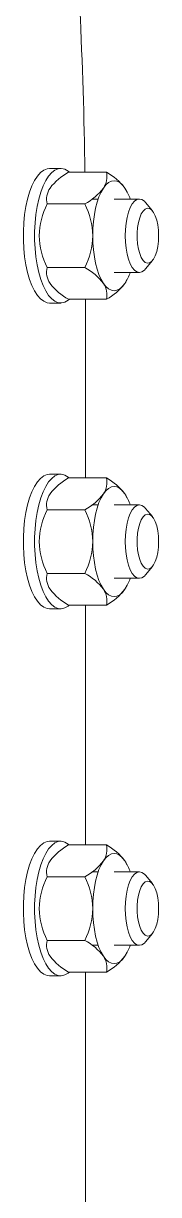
# Model space of a CAD drawing. Header units: inches. Extents: x 0 to 4731, y 0 to 1632.
# Drawn here: x 1271.02 to 1272.77, y 552.18 to 567.26 of the extents above; entities that cross this region are included whole.
import ezdxf

# ---------------------------------------------------------------- set-up
doc = ezdxf.new("R2010")
doc.units = ezdxf.units.IN
doc.header["$LTSCALE"] = 48
doc.header["$MEASUREMENT"] = 0
doc.layers.add('Equipment-AM_0', color=7, linetype='Continuous', lineweight=50)

msp = doc.modelspace()

# ---------------------------------------------------------------- linework, layer by layer
at = {"layer": 'Equipment-AM_0', "lineweight": 18}
for p, q in [((1271.503257, 565.392375), (1271.358295, 565.392375)), ((1271.604172, 565.344525), (1272.090908, 565.344525)), ((1271.327276, 564.93538), (1271.814012, 564.93538)), ((1271.985437, 564.998675), (1271.90335, 564.998675)), ((1272.517987, 564.998675), (1272.191823, 564.998675)), ((1272.685475, 564.847059), (1272.596344, 564.954)), ((1272.596344, 564.098467), (1272.685475, 564.205409)), ((1271.327276, 564.117088), (1271.814012, 564.117088)), ((1272.191823, 564.053793), (1272.517987, 564.053793)), ((1271.604172, 563.707942), (1272.090908, 563.707942)), ((1271.819789, 561.407518), (1271.819789, 563.707942)), ((1271.358295, 563.660092), (1271.503257, 563.660092)), ((1271.503257, 561.455368), (1271.358295, 561.455368)), ((1271.604172, 561.407518), (1272.090908, 561.407518)), ((1271.327276, 560.998372), (1271.814012, 560.998372)), ((1271.985437, 561.061667), (1271.90335, 561.061667)), ((1272.517987, 561.061667), (1272.191823, 561.061667)), ((1272.685475, 560.910051), (1272.596344, 561.016993)), ((1272.596344, 560.161459), (1272.685475, 560.268401)), ((1271.327276, 560.18008), (1271.814012, 560.18008)), ((1272.191823, 560.116785), (1272.517987, 560.116785)), ((1271.358295, 559.723084), (1271.503257, 559.723084)), ((1271.604172, 559.770934), (1272.090908, 559.770934)), ((1271.819789, 556.683108), (1271.819789, 559.770934)), ((1271.503257, 556.730958), (1271.358295, 556.730958)), ((1271.604172, 556.683108), (1272.090908, 556.683108)), ((1271.985437, 556.337257), (1271.90335, 556.337257)), ((1272.517987, 556.337257), (1272.191823, 556.337257)), ((1271.327276, 556.273962), (1271.814012, 556.273962)), ((1272.685475, 556.185641), (1272.596344, 556.292583)), ((1271.327276, 555.45567), (1271.814012, 555.45567)), ((1272.596344, 555.43705), (1272.685475, 555.543991)), ((1271.90335, 555.392375), (1271.985437, 555.392375)), ((1272.191823, 555.392375), (1272.517987, 555.392375)), ((1271.358295, 554.998675), (1271.503257, 554.998675)), ((1271.604172, 555.046525), (1272.090908, 555.046525)), ((1271.819789, 551.958699), (1271.819789, 555.046525))]:
    msp.add_line(p, q, dxfattribs=at)
at = {"layer": 'Equipment-AM_0', "lineweight": 18, "flags": 128}
for points in [[(1271.358295, 565.392375), (1271.325799, 565.388373), (1271.282988, 565.370659), (1271.241414, 565.33908), (1271.201759, 565.294154), (1271.164675, 565.236619), (1271.13077, 565.167419), (1271.1006, 565.087691), (1271.074663, 564.998744), (1271.053382, 564.902038), (1271.037108, 564.799162), (1271.026108, 564.691804), (1271.020562, 564.581728), (1271.020562, 564.47074), (1271.026108, 564.360663), (1271.037108, 564.253305), (1271.053382, 564.150429), (1271.074663, 564.053723), (1271.1006, 563.964776), (1271.13077, 563.885048), (1271.164675, 563.815848), (1271.201759, 563.758313), (1271.241414, 563.713387), (1271.282988, 563.681808), (1271.325799, 563.664094), (1271.358295, 563.660092)], [(1271.614186, 565.344525), (1271.599549, 565.356576), (1271.55727, 565.381273), (1271.514104, 565.39193), (1271.47076, 565.388373), (1271.427949, 565.370659), (1271.386375, 565.33908), (1271.346721, 565.294154), (1271.309636, 565.236619), (1271.275731, 565.167419), (1271.245562, 565.087691), (1271.219624, 564.998744), (1271.198343, 564.902038), (1271.182069, 564.799162), (1271.171069, 564.691804), (1271.165524, 564.581728), (1271.165524, 564.47074), (1271.171069, 564.360663), (1271.182069, 564.253305), (1271.198343, 564.150429), (1271.219624, 564.053723), (1271.245562, 563.964776), (1271.275731, 563.885048), (1271.309636, 563.815848), (1271.346721, 563.758313), (1271.386375, 563.713387), (1271.427949, 563.681808), (1271.47076, 563.664094), (1271.514104, 563.660537), (1271.55727, 563.671194), (1271.599549, 563.695891), (1271.612001, 563.706023)], [(1272.053375, 565.139952), (1272.08586, 565.180951), (1272.120157, 565.210748), (1272.155681, 565.228832), (1272.191823, 565.234895), (1272.227966, 565.228832), (1272.263489, 565.210748), (1272.297787, 565.180951), (1272.330272, 565.139952)], [(1271.914927, 564.526234), (1271.917296, 564.618733), (1271.924362, 564.709649), (1271.936005, 564.797427), (1271.952024, 564.880564), (1271.972147, 564.957639), (1271.996028, 565.027333), (1272.02326, 565.088453), (1272.053375, 565.139952)], [(1272.330272, 565.139952), (1272.358951, 565.086784), (1272.359053, 565.086411)], [(1272.596344, 564.098467), (1272.581123, 564.082284), (1272.550042, 564.06097), (1272.517987, 564.053793), (1272.485932, 564.06097), (1272.454851, 564.082284), (1272.425688, 564.117088), (1272.39933, 564.164323), (1272.376577, 564.222554), (1272.358121, 564.290013), (1272.344522, 564.364649), (1272.336194, 564.444195), (1272.333389, 564.526234), (1272.336194, 564.608272), (1272.344522, 564.687818), (1272.358121, 564.762454), (1272.376577, 564.829913), (1272.39933, 564.888144), (1272.425688, 564.93538), (1272.454851, 564.970183), (1272.485932, 564.991497), (1272.517987, 564.998675), (1272.550042, 564.991497), (1272.581123, 564.970183), (1272.596344, 564.954)], [(1272.765156, 564.526234), (1272.762322, 564.59756), (1272.753936, 564.665966), (1272.740341, 564.728652), (1272.722094, 564.78305), (1272.699942, 564.826934), (1272.674791, 564.858508), (1272.647673, 564.876478), (1272.619695, 564.88011), (1272.592005, 564.869253), (1272.565736, 564.844353), (1272.541963, 564.80643), (1272.521659, 564.757035), (1272.505656, 564.698191), (1272.494609, 564.632307), (1272.48897, 564.562081), (1272.48897, 564.490387), (1272.494609, 564.42016), (1272.505656, 564.354276), (1272.521659, 564.295432), (1272.541963, 564.246038), (1272.565736, 564.208114), (1272.592005, 564.183214), (1272.619695, 564.172358), (1272.647673, 564.175989), (1272.674791, 564.193959), (1272.699942, 564.225533), (1272.722094, 564.269417), (1272.740341, 564.323816), (1272.753936, 564.386501), (1272.762322, 564.454907), (1272.765156, 564.526234)], [(1272.053375, 563.912515), (1272.02326, 563.964015), (1271.996028, 564.025134), (1271.972147, 564.094828), (1271.952024, 564.171903), (1271.936005, 564.255041), (1271.924362, 564.342819), (1271.917296, 564.433735), (1271.914927, 564.526234)], [(1272.330272, 563.912515), (1272.297787, 563.871516), (1272.263489, 563.841719), (1272.227966, 563.823635), (1272.191823, 563.817572), (1272.155681, 563.823635), (1272.120157, 563.841719), (1272.08586, 563.871516), (1272.053375, 563.912515)], [(1272.330272, 563.912515), (1272.358951, 563.965683), (1272.359053, 563.966056)], [(1271.358295, 561.455368), (1271.325799, 561.451365), (1271.282988, 561.433652), (1271.241414, 561.402072), (1271.201759, 561.357146), (1271.164675, 561.299611), (1271.13077, 561.230411), (1271.1006, 561.150683), (1271.074663, 561.061736), (1271.053382, 560.965031), (1271.037108, 560.862154), (1271.026108, 560.754796), (1271.020562, 560.64472), (1271.020562, 560.533732), (1271.026108, 560.423655), (1271.037108, 560.316297), (1271.053382, 560.213421), (1271.074663, 560.116715), (1271.1006, 560.027768), (1271.13077, 559.94804), (1271.164675, 559.87884), (1271.201759, 559.821305), (1271.241414, 559.776379), (1271.282988, 559.7448), (1271.325799, 559.727086), (1271.358295, 559.723084)], [(1271.614186, 561.407518), (1271.599549, 561.419568), (1271.55727, 561.444265), (1271.514104, 561.454923), (1271.47076, 561.451365), (1271.427949, 561.433652), (1271.386375, 561.402072), (1271.346721, 561.357146), (1271.309636, 561.299611), (1271.275731, 561.230411), (1271.245562, 561.150683), (1271.219624, 561.061736), (1271.198343, 560.965031), (1271.182069, 560.862154), (1271.171069, 560.754796), (1271.165524, 560.64472), (1271.165524, 560.533732), (1271.171069, 560.423655), (1271.182069, 560.316297), (1271.198343, 560.213421), (1271.219624, 560.116715), (1271.245562, 560.027768), (1271.275731, 559.94804), (1271.309636, 559.87884), (1271.346721, 559.821305), (1271.386375, 559.776379), (1271.427949, 559.7448), (1271.47076, 559.727086), (1271.514104, 559.723529), (1271.55727, 559.734186), (1271.599549, 559.758884), (1271.612001, 559.769015)], [(1272.053375, 561.202945), (1272.08586, 561.243944), (1272.120157, 561.27374), (1272.155681, 561.291825), (1272.191823, 561.297887), (1272.227966, 561.291825), (1272.263489, 561.27374), (1272.297787, 561.243944), (1272.330272, 561.202945)], [(1271.914927, 560.589226), (1271.917296, 560.681725), (1271.924362, 560.772641), (1271.936005, 560.860419), (1271.952024, 560.943557), (1271.972147, 561.020632), (1271.996028, 561.090325), (1272.02326, 561.151445), (1272.053375, 561.202945)], [(1272.330272, 561.202945), (1272.358951, 561.149776), (1272.359053, 561.149403)], [(1272.596344, 560.161459), (1272.581123, 560.145277), (1272.550042, 560.123962), (1272.517987, 560.116785), (1272.485932, 560.123962), (1272.454851, 560.145277), (1272.425688, 560.18008), (1272.39933, 560.227315), (1272.376577, 560.285547), (1272.358121, 560.353005), (1272.344522, 560.427641), (1272.336194, 560.507187), (1272.333389, 560.589226), (1272.336194, 560.671264), (1272.344522, 560.75081), (1272.358121, 560.825446), (1272.376577, 560.892905), (1272.39933, 560.951137), (1272.425688, 560.998372), (1272.454851, 561.033175), (1272.485932, 561.054489), (1272.517987, 561.061667), (1272.550042, 561.054489), (1272.581123, 561.033175), (1272.596344, 561.016993)], [(1272.765156, 560.589226), (1272.762322, 560.660552), (1272.753936, 560.728958), (1272.740341, 560.791644), (1272.722094, 560.846042), (1272.699942, 560.889927), (1272.674791, 560.9215), (1272.647673, 560.93947), (1272.619695, 560.943102), (1272.592005, 560.932245), (1272.565736, 560.907346), (1272.541963, 560.869422), (1272.521659, 560.820027), (1272.505656, 560.761183), (1272.494609, 560.695299), (1272.48897, 560.625073), (1272.48897, 560.553379), (1272.494609, 560.483152), (1272.505656, 560.417268), (1272.521659, 560.358425), (1272.541963, 560.30903), (1272.565736, 560.271106), (1272.592005, 560.246206), (1272.619695, 560.23535), (1272.647673, 560.238981), (1272.674791, 560.256951), (1272.699942, 560.288525), (1272.722094, 560.332409), (1272.740341, 560.386808), (1272.753936, 560.449493), (1272.762322, 560.5179), (1272.765156, 560.589226)], [(1272.053375, 559.975507), (1272.02326, 560.027007), (1271.996028, 560.088127), (1271.972147, 560.15782), (1271.952024, 560.234895), (1271.936005, 560.318033), (1271.924362, 560.405811), (1271.917296, 560.496727), (1271.914927, 560.589226)], [(1272.330272, 559.975507), (1272.297787, 559.934508), (1272.263489, 559.904711), (1272.227966, 559.886627), (1272.191823, 559.880564), (1272.155681, 559.886627), (1272.120157, 559.904711), (1272.08586, 559.934508), (1272.053375, 559.975507)], [(1272.330272, 559.975507), (1272.358951, 560.028675), (1272.359053, 560.029048)], [(1271.358295, 556.730958), (1271.325799, 556.726956), (1271.282988, 556.709242), (1271.241414, 556.677663), (1271.201759, 556.632737), (1271.164675, 556.575202), (1271.13077, 556.506002), (1271.1006, 556.426274), (1271.074663, 556.337327), (1271.053382, 556.240621), (1271.037108, 556.137745), (1271.026108, 556.030387), (1271.020562, 555.92031), (1271.020562, 555.809322), (1271.026108, 555.699246), (1271.037108, 555.591888), (1271.053382, 555.489012), (1271.074663, 555.392306), (1271.1006, 555.303359), (1271.13077, 555.223631), (1271.164675, 555.154431), (1271.201759, 555.096896), (1271.241414, 555.05197), (1271.282988, 555.020391), (1271.325799, 555.002677), (1271.358295, 554.998675)], [(1271.614186, 556.683108), (1271.599549, 556.695159), (1271.55727, 556.719856), (1271.514104, 556.730513), (1271.47076, 556.726956), (1271.427949, 556.709242), (1271.386375, 556.677663), (1271.346721, 556.632737), (1271.309636, 556.575202), (1271.275731, 556.506002), (1271.245562, 556.426274), (1271.219624, 556.337327), (1271.198343, 556.240621), (1271.182069, 556.137745), (1271.171069, 556.030387), (1271.165524, 555.92031), (1271.165524, 555.809322), (1271.171069, 555.699246), (1271.182069, 555.591888), (1271.198343, 555.489012), (1271.219624, 555.392306), (1271.245562, 555.303359), (1271.275731, 555.223631), (1271.309636, 555.154431), (1271.346721, 555.096896), (1271.386375, 555.05197), (1271.427949, 555.020391), (1271.47076, 555.002677), (1271.514104, 554.99912), (1271.55727, 555.009777), (1271.599549, 555.034474), (1271.614186, 555.046525)], [(1271.914927, 555.864816), (1271.917296, 555.957315), (1271.924362, 556.048231), (1271.936005, 556.136009), (1271.952024, 556.219147), (1271.972147, 556.296222), (1271.996028, 556.365916), (1272.02326, 556.427035), (1272.053375, 556.478535)], [(1272.053375, 556.478535), (1272.08586, 556.519534), (1272.120157, 556.549331), (1272.155681, 556.567415), (1272.191823, 556.573478), (1272.227966, 556.567415), (1272.263489, 556.549331), (1272.297787, 556.519534), (1272.330272, 556.478535)], [(1272.330272, 556.478535), (1272.358951, 556.425367), (1272.359053, 556.424994)], [(1272.596344, 555.43705), (1272.581123, 555.420867), (1272.550042, 555.399553), (1272.517987, 555.392375), (1272.485932, 555.399553), (1272.454851, 555.420867), (1272.425688, 555.45567), (1272.39933, 555.502906), (1272.376577, 555.561137), (1272.358121, 555.628596), (1272.344522, 555.703232), (1272.336194, 555.782778), (1272.333389, 555.864816), (1272.336194, 555.946855), (1272.344522, 556.026401), (1272.358121, 556.101037), (1272.376577, 556.168496), (1272.39933, 556.226727), (1272.425688, 556.273962), (1272.454851, 556.308766), (1272.485932, 556.33008), (1272.517987, 556.337257), (1272.550042, 556.33008), (1272.581123, 556.308766), (1272.596344, 556.292583)], [(1272.765156, 555.864816), (1272.762322, 555.936143), (1272.753936, 556.004549), (1272.740341, 556.067234), (1272.722094, 556.121633), (1272.699942, 556.165517), (1272.674791, 556.197091), (1272.647673, 556.215061), (1272.619695, 556.218692), (1272.592005, 556.207836), (1272.565736, 556.182936), (1272.541963, 556.145012), (1272.521659, 556.095618), (1272.505656, 556.036774), (1272.494609, 555.97089), (1272.48897, 555.900663), (1272.48897, 555.828969), (1272.494609, 555.758743), (1272.505656, 555.692859), (1272.521659, 555.634015), (1272.541963, 555.58462), (1272.565736, 555.546697), (1272.592005, 555.521797), (1272.619695, 555.51094), (1272.647673, 555.514572), (1272.674791, 555.532542), (1272.699942, 555.564116), (1272.722094, 555.608), (1272.740341, 555.662398), (1272.753936, 555.725084), (1272.762322, 555.79349), (1272.765156, 555.864816)], [(1272.053375, 555.251098), (1272.02326, 555.302597), (1271.996028, 555.363717), (1271.972147, 555.433411), (1271.952024, 555.510486), (1271.936005, 555.593623), (1271.924362, 555.681401), (1271.917296, 555.772317), (1271.914927, 555.864816)], [(1272.330272, 555.251098), (1272.358951, 555.304266), (1272.359053, 555.304639)], [(1272.330272, 555.251098), (1272.297787, 555.210099), (1272.263489, 555.180302), (1272.227966, 555.162218), (1272.191823, 555.156155), (1272.155681, 555.162218), (1272.120157, 555.180302), (1272.08586, 555.210099), (1272.053375, 555.251098)]]:
    msp.add_lwpolyline(points, dxfattribs=at)
at = {"layer": 'Equipment-AM_0', "lineweight": 18}
for centre, radius, start, end in [((1212.707387, 564.562556), 59.112035, 0.75796476, 4.83408832), ((1271.960292, 564.685521), 0.749072, 118.3863836, 142.6516369), ((1271.85183, 565.282659), 0.246953, 324.6991341, 14.5080985), ((1271.742119, 564.694099), 0.738044, 37.1642511, 61.7977284), ((1271.566355, 564.997246), 0.246953, 144.6991341, 194.5080985), ((1271.457892, 565.594384), 0.749072, 298.3863836, 322.6516369), ((1271.794457, 564.795314), 0.637082, 18.614928, 32.7492905), ((1272.196435, 564.503985), 0.970329, 153.6031343, 178.6861215), ((1270.945777, 564.504212), 0.969401, 1.3016702, 26.4090739), ((1272.190507, 564.547021), 0.96437, 181.2351071, 206.475637), ((1270.94986, 564.547248), 0.965296, 333.5366683, 358.7525876), ((1271.566355, 564.055222), 0.246953, 165.4919015, 215.3008659), ((1271.457892, 563.458083), 0.749072, 37.3483631, 61.6136164), ((1271.794457, 564.257153), 0.637082, 327.2507095, 341.385072), ((1271.960292, 564.366946), 0.749072, 217.3483631, 241.6136164), ((1271.85183, 563.769808), 0.246953, 345.4919015, 35.3008659), ((1271.742119, 564.358369), 0.738044, 298.2022716, 322.8357489), ((1271.960292, 560.748513), 0.749072, 118.3863836, 142.6516369), ((1271.85183, 561.345652), 0.246953, 324.6991341, 14.5080985), ((1271.742119, 560.757091), 0.738044, 37.1642511, 61.7977284), ((1271.566355, 561.060238), 0.246953, 144.6991341, 194.5080985), ((1271.457892, 561.657376), 0.749072, 298.3863836, 322.6516369), ((1271.794457, 560.858306), 0.637082, 18.614928, 32.7492905), ((1272.196435, 560.566977), 0.970329, 153.6031343, 178.6861215), ((1270.945777, 560.567204), 0.969401, 1.3016702, 26.4090739), ((1272.190507, 560.610013), 0.96437, 181.2351071, 206.475637), ((1270.94986, 560.61024), 0.965296, 333.5366683, 358.7525876), ((1271.566355, 560.118214), 0.246953, 165.4919015, 215.3008659), ((1271.457892, 559.521075), 0.749072, 37.3483631, 61.6136164), ((1271.794457, 560.320145), 0.637082, 327.2507095, 341.385072), ((1271.960292, 560.429939), 0.749072, 217.3483631, 241.6136164), ((1271.85183, 559.8328), 0.246953, 345.4919015, 35.3008659), ((1271.742119, 560.421361), 0.738044, 298.2022716, 322.8357489), ((1271.960292, 556.024104), 0.749072, 118.3863836, 142.6516369), ((1271.85183, 556.621242), 0.246953, 324.6991341, 14.5080985), ((1271.742119, 556.032681), 0.738044, 37.1642511, 61.7977284), ((1271.566355, 556.335828), 0.246953, 144.6991341, 194.5080985), ((1271.457892, 556.932967), 0.749072, 298.3863836, 322.6516369), ((1271.794457, 556.133897), 0.637082, 18.614928, 32.7492905), ((1272.196435, 555.842567), 0.970329, 153.6031343, 178.6861215), ((1270.945777, 555.842795), 0.969401, 1.3016702, 26.4090739), ((1272.190507, 555.885603), 0.96437, 181.2351071, 206.475637), ((1270.94986, 555.885831), 0.965296, 333.5366683, 358.7525876), ((1271.566355, 555.393805), 0.246953, 165.4919015, 215.3008659), ((1271.457892, 554.796666), 0.749072, 37.3483631, 61.6136164), ((1271.794457, 555.595736), 0.637082, 327.2507095, 341.385072), ((1271.960292, 555.705529), 0.749072, 217.3483631, 241.6136164), ((1271.85183, 555.108391), 0.246953, 345.4919015, 35.3008659), ((1271.742119, 555.696951), 0.738044, 298.2022716, 322.8357489)]:
    msp.add_arc(centre, radius, start, end, dxfattribs=at)

doc.saveas('drawing.dxf')
